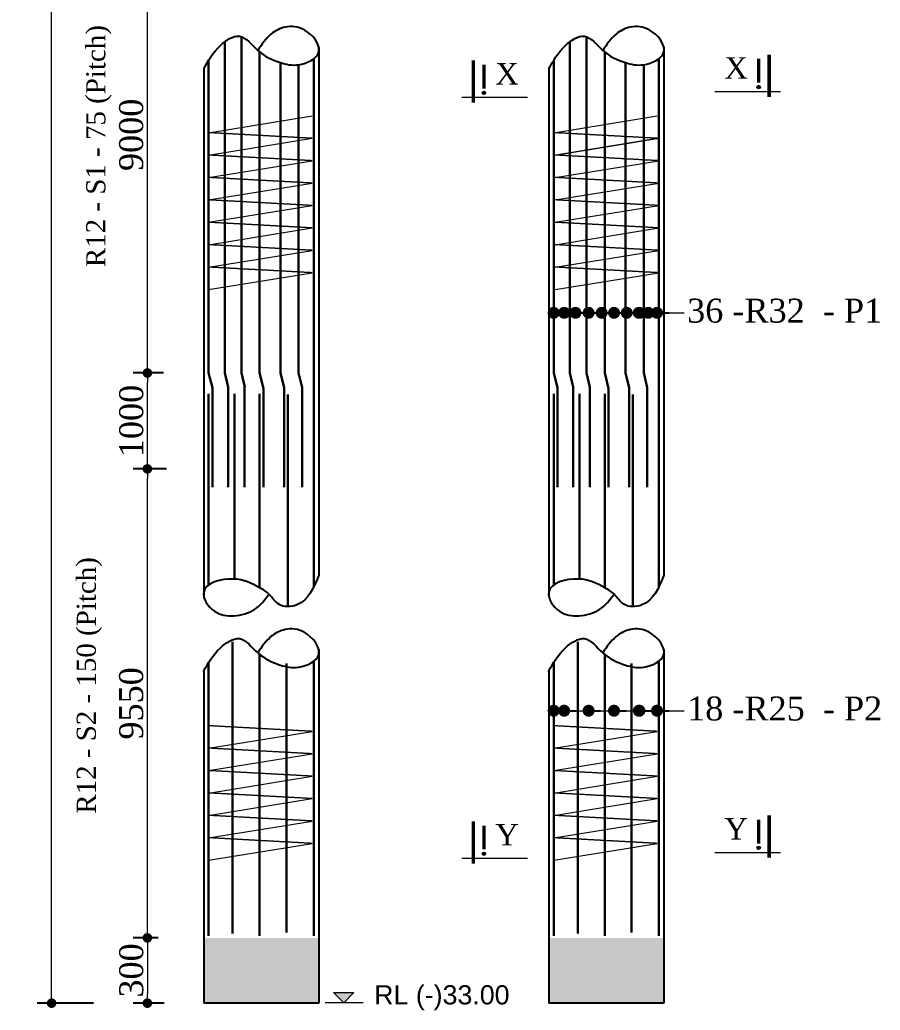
# Model space of a CAD drawing. Header units: millimetres. Extents: x -684453 to 35267, y -286696 to 273430.
# Drawn here: x -304755 to -295779, y 213994 to 224330 of the extents above; entities that cross this region are included whole.
import ezdxf

# ---------------------------------------------------------------- set-up
doc = ezdxf.new("R2010")
doc.units = ezdxf.units.MM
doc.header["$PDMODE"] = 2
doc.linetypes.add('DASHEDX2', pattern=[38.1, 25.4, -12.7])
doc.layers.get('Defpoints').update_dxf_attribs({"lineweight": 13})
for name, color, linetype, lineweight in [('Binder', 136, 'Continuous', 15), ('dim', 4, 'Continuous', 25), ('Dimision', 4, 'Continuous', 9), ('hatch', 65, 'Continuous', 9), ('Pire Line', 11, 'Continuous', 25), ('Reinf.', 12, 'Continuous', 30), ('Text', 7, 'Continuous', 15)]:
    doc.layers.add(name, color=color, linetype=linetype, lineweight=lineweight)
doc.styles.add('ROMANS', font='arial.ttf', dxfattribs={"height": 200})
doc.styles.get("Standard").update_dxf_attribs({"font": 'times.ttf'})
doc.dimstyles.new('ISO-25', dxfattribs={"dimtxt": 175, "dimasz": 100, "dimexe": 65, "dimexo": 115.625, "dimgap": 40, "dimtad": 1, "dimtoh": 1, "dimdec": 0, "dimtxsty": 'Standard', "dimblk": 'DOT', "dimcen": 300, "dimclrd": 256, "dimclre": 256, "dimclrt": 256, "dimadec": 0, "dimazin": 0, "dimtfac": 1, "dimtdec": 0, "dimtix": 1, "dimtmove": 0, "dimatfit": 3, "dimldrblk": 'DOT', "dimfxl": 75, "dimlwd": -1, "dimarcsym": 0})

# ---------------------------------------------------------------- blocks, each defined once
blk = doc.blocks.new('_Dot')
at = {"color": 0, "linetype": 'ByBlock', "lineweight": -2}
blk.add_line((-0.5, 0), (-1, 0), dxfattribs=at)
at = {"color": 0, "linetype": 'ByBlock', "const_width": 0.5}
blk.add_lwpolyline([(-0.25, 0, 1), (0.25, 0, 1)], format="xyb", close=True, dxfattribs=at)
blk = doc.blocks.new('*D240')
at = {"layer": 'Defpoints', "color": 0, "ltscale": 3, "transparency": 16777216}
for p in [(-303424, 220644), (-303141, 220644), (-303111, 219643)]:
    blk.add_point(p, dxfattribs=at)
at = {"layer": 'Dimision', "color": 1, "lineweight": -2, "ltscale": 3, "transparency": 16777216}
for p, q in [((-303257, 220644), (-303574, 220644)), ((-303226, 219643), (-303574, 219643))]:
    blk.add_line(p, q, dxfattribs=at)
at = {"layer": 'Dimision', "ltscale": 3, "transparency": 16777216}
blk.add_line((-303424, 219743), (-303424, 220544), dxfattribs=at)
at = {"layer": 'Dimision', "ltscale": 3, "transparency": 16777216, "xscale": 100, "yscale": 100, "zscale": 100}
for p, rotation in [((-303424, 220644), 90), ((-303424, 219643), 270)]:
    blk.add_blockref('_Dot', p, dxfattribs=dict(at, rotation=rotation))
at = {"layer": 'Dimision', "ltscale": 3, "transparency": 16777216, "insert": (-303591, 220143), "char_height": 250, "attachment_point": 5, "rotation": 90}
blk.add_mtext('1000', dxfattribs=at)
blk = doc.blocks.new('*D228')
at = {"layer": 'Defpoints', "color": 0, "ltscale": 3, "transparency": 16777216}
for p in [(-303424, 219643), (-303111, 219643), (-303195, 214749)]:
    blk.add_point(p, dxfattribs=at)
at = {"layer": 'Dimision', "color": 1, "lineweight": -2, "ltscale": 3, "transparency": 16777216}
for p, q in [((-303226, 219643), (-303574, 219643)), ((-303310, 214749), (-303574, 214749))]:
    blk.add_line(p, q, dxfattribs=at)
at = {"layer": 'Dimision', "ltscale": 3, "transparency": 16777216}
blk.add_line((-303424, 214849), (-303424, 219543), dxfattribs=at)
at = {"layer": 'Dimision', "ltscale": 3, "transparency": 16777216, "xscale": 100, "yscale": 100, "zscale": 100}
for p, rotation in [((-303424, 219643), 90), ((-303424, 214749), 270)]:
    blk.add_blockref('_Dot', p, dxfattribs=dict(at, rotation=rotation))
at = {"layer": 'Dimision', "ltscale": 3, "transparency": 16777216, "insert": (-303592, 217196), "char_height": 250, "attachment_point": 5, "rotation": 90}
blk.add_mtext('9550', dxfattribs=at)
blk = doc.blocks.new('*D229')
at = {"layer": 'Defpoints', "color": 0, "ltscale": 3, "transparency": 16777216}
for p in [(-303424, 225615), (-303123, 225615), (-303141, 220644)]:
    blk.add_point(p, dxfattribs=at)
at = {"layer": 'Dimision', "color": 1, "lineweight": -2, "ltscale": 3, "transparency": 16777216}
for p, q in [((-303238, 225615), (-303574, 225615)), ((-303257, 220644), (-303574, 220644))]:
    blk.add_line(p, q, dxfattribs=at)
at = {"layer": 'Dimision', "ltscale": 3, "transparency": 16777216}
blk.add_line((-303424, 220744), (-303424, 225515), dxfattribs=at)
at = {"layer": 'Dimision', "ltscale": 3, "transparency": 16777216, "xscale": 100, "yscale": 100, "zscale": 100}
for p, rotation in [((-303424, 225615), 90), ((-303424, 220644), 270)]:
    blk.add_blockref('_Dot', p, dxfattribs=dict(at, rotation=rotation))
at = {"layer": 'Dimision', "ltscale": 3, "transparency": 16777216, "insert": (-303592, 223129), "char_height": 250, "attachment_point": 5, "rotation": 90}
blk.add_mtext('9000', dxfattribs=at)
blk = doc.blocks.new('*D232')
at = {"layer": 'Defpoints', "color": 0, "ltscale": 3, "transparency": 16777216}
for p in [(-303195, 214749), (-303424, 214068), (-303134, 214068)]:
    blk.add_point(p, dxfattribs=at)
at = {"layer": 'Dimision', "color": 1, "lineweight": -2, "ltscale": 3, "transparency": 16777216}
for p, q in [((-303310, 214749), (-303574, 214749)), ((-303250, 214068), (-303574, 214068))]:
    blk.add_line(p, q, dxfattribs=at)
at = {"layer": 'Dimision', "ltscale": 3, "transparency": 16777216}
blk.add_line((-303424, 214649), (-303424, 214168), dxfattribs=at)
at = {"layer": 'Dimision', "ltscale": 3, "transparency": 16777216, "xscale": 100, "yscale": 100, "zscale": 100}
for p, rotation in [((-303424, 214749), 90), ((-303424, 214068), 270)]:
    blk.add_blockref('_Dot', p, dxfattribs=dict(at, rotation=rotation))
at = {"layer": 'Dimision', "ltscale": 3, "transparency": 16777216, "insert": (-303591, 214409), "char_height": 250, "attachment_point": 5, "rotation": 90}
blk.add_mtext('300', dxfattribs=at)
blk = doc.blocks.new('*D233')
at = {"layer": 'Defpoints', "color": 0, "ltscale": 3, "transparency": 16777216}
for p in [(-304423, 238369), (-304036, 238369), (-303869, 214068)]:
    blk.add_point(p, dxfattribs=at)
at = {"layer": 'Dimision', "color": 1, "lineweight": -2, "ltscale": 3, "transparency": 16777216}
for p, q in [((-304152, 238369), (-304573, 238369)), ((-303985, 214068), (-304573, 214068))]:
    blk.add_line(p, q, dxfattribs=at)
at = {"layer": 'Dimision', "ltscale": 3, "transparency": 16777216}
blk.add_line((-304423, 214168), (-304423, 238269), dxfattribs=at)
at = {"layer": 'Dimision', "ltscale": 3, "transparency": 16777216, "xscale": 100, "yscale": 100, "zscale": 100}
for p, rotation in [((-304423, 238369), 90), ((-304423, 214068), 270)]:
    blk.add_blockref('_Dot', p, dxfattribs=dict(at, rotation=rotation))
at = {"layer": 'Dimision', "ltscale": 3, "transparency": 16777216, "insert": (-304591, 226219), "char_height": 250, "attachment_point": 5, "rotation": 90}
blk.add_mtext('39850', dxfattribs=at)

msp = doc.modelspace()

# ---------------------------------------------------------------- hatches: boundary and pattern name
at = {"layer": 'Dimision', "ltscale": 5}
msp.add_hatch(color=256, dxfattribs=at).paths.add_polyline_path([(-301480.7, 214177.3), (-301268.6, 214177.3), (-301374.7, 214071.3)])
at = {"layer": 'hatch', "ltscale": 30}
h = msp.add_hatch(dxfattribs=at)
h.set_pattern_fill('AR-CONC', color=256, style=0)
h.set_pattern_definition([(50, (0, 120732.25), (182.18467, -15.939086), [19.05, -209.55]), (355, (0, 120732.25), (-35.24283, 191.05664), [15.24, -167.64]), (100.451, (15.18, 120730.92), (146.9425, 175.11669), [16.19, -178.09]), (46.1842, (0, 120783.05), (271.07904, -42.04233), [28.575, -314.325]), (96.6356, (22.6, 120779.55), (237.40423, 247.42556), [24.285, -267.135]), (351.184, (0, 120783.05), (237.4046, 247.42512), [22.86, -251.46]), (21, (25.4, 120770.35), (151.61488, -102.26552), [19.05, -209.55]), (326, (25.4, 120770.35), (61.80203, 184.18797), [15.24, -167.64]), (71.4514, (38.03, 120761.83), (213.41649, 81.92286), [16.19, -178.09]), (37.5, (0, 120732.25), (3.088603, 84.555039), [0, -165.608, 0, -170.18, 0, -168.275]), (7.5, (0, 120732.25), (66.819663, 100.180575), [0, -97.028, 0, -161.798, 0, -64.135]), (327.5, (-56.64, 120732.25), (135.590595, -5.728744), [0, -63.5, 0, -198.12, 0, -262.89]), (317.5, (-82.04, 120732.25), (148.12918, 25.42649), [0, -82.55, 0, -131.572, 0, -186.69])])
h.paths.add_polyline_path([(-298036.7, 214748.9), (-299236.7, 214748.9), (-299236.7, 214068.2), (-298036.7, 214068.2)])
h.paths.add_polyline_path([(-301636.7, 214748.9), (-302836.7, 214748.9), (-302836.7, 214068.2), (-301636.7, 214068.2)])
at = {"layer": 'Text'}
for points in [[(-299913.1, 223584.6, 1), (-299913.1, 223548.7, 1)], [(-297047, 223646, -1), (-297047, 223610.1, -1)], [(-297047, 215706, -1), (-297047, 215670.1, -1)], [(-299913.1, 215644.6, 1), (-299913.1, 215608.7, 1)]]:
    msp.add_hatch(color=256, dxfattribs=at).paths.add_polyline_path(points)

# ---------------------------------------------------------------- linework, layer by layer
at = {"layer": 'Binder', "ltscale": 5}
for p, q in [((-302785.1, 223151.5), (-301706.3, 223326.6)), ((-299185.1, 223151.5), (-298106.3, 223326.6)), ((-302785.1, 222917.7), (-301706.3, 223092.8)), ((-299185.1, 222917.7), (-298106.3, 223092.8)), ((-299168, 222917.7), (-298089.2, 223092.8)), ((-302785.1, 222683.8), (-301706.3, 222859)), ((-299168, 222683.8), (-298089.2, 222859)), ((-302785.1, 222450), (-301706.3, 222625.2)), ((-299168, 222450), (-298089.2, 222625.2)), ((-302785.1, 222216.2), (-301706.3, 222391.4)), ((-299168, 222216.2), (-298089.2, 222391.4)), ((-302785.1, 221982.4), (-301706.3, 222157.6)), ((-299168, 221982.4), (-298089.2, 222157.6)), ((-302785.1, 221748.6), (-301706.3, 221923.8)), ((-299168, 221748.6), (-298089.2, 221923.8)), ((-302785.1, 221514.8), (-301706.3, 221689.9)), ((-299168, 221514.8), (-298089.2, 221689.9)), ((-302785.1, 216728.6), (-301706.3, 216903.7)), ((-299185.1, 216728.6), (-298106.3, 216903.7)), ((-302785.1, 216494.7), (-301706.3, 216669.9)), ((-299185.1, 216494.7), (-298106.3, 216669.9)), ((-302785.1, 216260.9), (-301706.3, 216436.1)), ((-299185.1, 216260.9), (-298106.3, 216436.1)), ((-302785.1, 216027.1), (-301706.3, 216202.3)), ((-299185.1, 216027.1), (-298106.3, 216202.3)), ((-302785.1, 215793.3), (-301706.3, 215968.5)), ((-299185.1, 215793.3), (-298106.3, 215968.5)), ((-302785.1, 215559.5), (-301706.3, 215734.7)), ((-299185.1, 215559.5), (-298106.3, 215734.7))]:
    msp.add_line(p, q, dxfattribs=at)
at = {"layer": 'Binder', "linetype": 'DASHEDX2', "ltscale": 0.007}
for p, q in [((-301706.3, 223092.8), (-302785.1, 223151.5)), ((-298106.3, 223092.8), (-299185.1, 223151.5)), ((-301706.3, 222859), (-302785.1, 222917.7)), ((-298089.2, 222859), (-299168, 222917.7)), ((-301706.3, 222625.2), (-302785.1, 222683.8)), ((-298089.2, 222625.2), (-299168, 222683.8)), ((-301706.3, 222391.4), (-302785.1, 222450)), ((-298089.2, 222391.4), (-299168, 222450)), ((-301706.3, 222157.6), (-302785.1, 222216.2)), ((-298089.2, 222157.6), (-299168, 222216.2)), ((-301706.3, 221923.8), (-302785.1, 221982.4)), ((-298089.2, 221923.8), (-299168, 221982.4)), ((-301706.3, 221689.9), (-302785.1, 221748.6)), ((-298089.2, 221689.9), (-299168, 221748.6)), ((-301706.3, 216903.7), (-302785.1, 216962.4)), ((-298106.3, 216903.7), (-299185.1, 216962.4)), ((-301706.3, 216669.9), (-302785.1, 216728.6)), ((-298106.3, 216669.9), (-299185.1, 216728.6)), ((-301706.3, 216436.1), (-302785.1, 216494.7)), ((-298106.3, 216436.1), (-299185.1, 216494.7)), ((-301706.3, 216202.3), (-302785.1, 216260.9)), ((-298106.3, 216202.3), (-299185.1, 216260.9)), ((-301706.3, 215968.5), (-302785.1, 216027.1)), ((-298106.3, 215968.5), (-299185.1, 216027.1)), ((-301706.3, 215734.7), (-302785.1, 215793.3)), ((-298106.3, 215734.7), (-299185.1, 215793.3))]:
    msp.add_line(p, q, dxfattribs=at)
at = {"layer": 'dim', "ltscale": 30}
for points in [[(-302836.8, 223816.7), (-302662.3, 224061.5), (-302464.7, 224158.1), (-302272.4, 224010), (-302036.9, 223882.9), (-301846.2, 223860.8), (-301636.7, 223993.7), (-301789, 224224.5), (-301984.9, 224253.1), (-302134.6, 224179.2), (-302272.4, 224010)], [(-299236.8, 223816.7), (-299062.3, 224061.5), (-298864.7, 224158.1), (-298672.4, 224010), (-298436.9, 223882.9), (-298246.2, 223860.8), (-298036.7, 223993.7), (-298189, 224224.5), (-298384.9, 224253.1), (-298534.6, 224179.2), (-298672.4, 224010)], [(-301636.7, 218532.7), (-301864.3, 218222.8), (-302054.2, 218230.3), (-302155.3, 218336.3), (-302252.7, 218402.2), (-302526.9, 218493.9), (-302836.7, 218356.6), (-302724.5, 218157.9), (-302521.7, 218110.1), (-302302.6, 218178.8), (-302155.3, 218336.3)], [(-298036.7, 218532.7), (-298264.3, 218222.8), (-298454.2, 218230.3), (-298555.3, 218336.3), (-298652.7, 218402.2), (-298926.9, 218493.9), (-299236.7, 218356.6), (-299124.5, 218157.9), (-298921.7, 218110.1), (-298702.6, 218178.8), (-298555.3, 218336.3)], [(-302838.7, 217530.2), (-302662.3, 217775), (-302464.7, 217871.6), (-302272.4, 217723.5), (-302036.9, 217596.4), (-301846.2, 217574.3), (-301636.7, 217707.2), (-301789, 217938), (-301984.9, 217966.6), (-302134.6, 217892.7), (-302272.4, 217723.5)], [(-299238.7, 217530.2), (-299062.3, 217775), (-298864.7, 217871.6), (-298672.4, 217723.5), (-298436.9, 217596.4), (-298246.2, 217574.3), (-298036.7, 217707.2), (-298189, 217938), (-298384.9, 217966.6), (-298534.6, 217892.7), (-298672.4, 217723.5)]]:
    msp.add_spline(points, degree=3, dxfattribs=at)
at = {"layer": 'Dimision', "ltscale": 5}
for p, q in [((-301841.7, 224201.2), (-301841.7, 224201.2)), ((-301841.7, 224201.2), (-301841.7, 224201.2)), ((-297822.7, 221271.9), (-297822.7, 221271.9)), ((-297822.7, 221271.9), (-297822.7, 221271.9)), ((-301841.7, 217914.7), (-301841.7, 217914.7)), ((-301841.7, 217914.7), (-301841.7, 217914.7)), ((-301171.5, 214071.3), (-301568.3, 214071.3))]:
    msp.add_line(p, q, dxfattribs=at)
msp.add_lwpolyline([(-301480.7, 214177.3), (-301268.6, 214177.3), (-301374.7, 214071.3)], close=True, dxfattribs=at)
at = {"layer": 'Pire Line', "ltscale": 3}
for p, q in [((-301636.7, 224046), (-301636.7, 218532.7)), ((-298036.7, 224046), (-298036.7, 222948.8)), ((-298036.7, 224046), (-298036.7, 218532.7)), ((-302836.7, 223816.9), (-302836.7, 218320.8)), ((-299236.7, 223816.9), (-299236.7, 222916.6)), ((-299236.7, 223816.9), (-299236.7, 218320.8)), ((-301636.7, 217759.5), (-301636.7, 214068.2)), ((-298036.7, 217759.5), (-298036.7, 214068.2)), ((-302836.7, 217533.8), (-302836.7, 214068.2)), ((-299236.7, 217533.8), (-299236.7, 214068.2)), ((-301636.7, 214068.2), (-302836.7, 214068.2)), ((-298036.7, 214068.2), (-299236.7, 214068.2))]:
    msp.add_line(p, q, dxfattribs=at)
at = {"layer": 'Reinf.', "ltscale": 5}
for p, q in [((-302616.8, 220646.3), (-302616.8, 224100.4)), ((-302443.8, 220646.3), (-302443.8, 224153.3)), ((-299016.8, 220646.3), (-299016.8, 224100.4)), ((-298843.8, 220646.3), (-298843.8, 224153.3)), ((-302253, 220646.3), (-302253, 223993.4)), ((-298653, 220646.3), (-298653, 223993.4)), ((-302036.9, 220646.3), (-302036.9, 223882.9)), ((-298436.9, 220646.3), (-298436.9, 223882.9)), ((-302785.1, 220646.3), (-302746.3, 220487.7)), ((-302616.8, 220646.3), (-302580.5, 220494.3)), ((-302443.8, 220646.3), (-302407.5, 220494.3)), ((-302253, 220646.3), (-302212.2, 220482.5)), ((-302036.9, 220646.3), (-301998.7, 220489.5)), ((-301846.2, 220646.3), (-301809.3, 220492.8)), ((-299185.1, 220646.3), (-299146.3, 220487.7)), ((-299016.8, 220646.3), (-298980.5, 220494.3)), ((-298843.8, 220646.3), (-298807.5, 220494.3)), ((-298653, 220646.3), (-298612.2, 220482.5)), ((-298436.9, 220646.3), (-298398.7, 220489.5)), ((-298246.2, 220646.3), (-298209.3, 220492.8)), ((-302746.3, 219454), (-302746.3, 220487.7)), ((-302580.5, 219454), (-302580.5, 220494.3)), ((-302409.5, 219454), (-302409.5, 220499.4)), ((-302212.2, 219454), (-302212.2, 220482.5)), ((-301998.7, 219454), (-301998.7, 220489.5)), ((-301809.3, 219454), (-301809.3, 220492.8)), ((-299146.3, 219454), (-299146.3, 220487.7)), ((-298980.5, 219454), (-298980.5, 220494.3)), ((-298809.5, 219454), (-298809.5, 220499.4)), ((-298612.2, 219454), (-298612.2, 220482.5)), ((-298398.7, 219454), (-298398.7, 220489.5)), ((-298209.3, 219454), (-298209.3, 220492.8)), ((-302514.8, 218489.4), (-302514.8, 220425.7)), ((-302253, 218402.3), (-302253, 220425.7)), ((-298914.8, 218489.4), (-298914.8, 220425.7)), ((-298653, 218402.3), (-298653, 220425.7)), ((-302534.8, 214793.9), (-302534.8, 217839)), ((-298934.8, 214793.9), (-298934.8, 217839)), ((-302253, 214768.7), (-302253, 217706.9)), ((-298653, 214768.7), (-298653, 217706.9))]:
    msp.add_line(p, q, dxfattribs=at)
for points in [[(-302785.1, 220646.3), (-302785.1, 223906.1)], [(-301689.2, 218410.1), (-301689.2, 223922.7)], [(-299185.1, 220646.3), (-299185.1, 223906.1)], [(-298089.2, 218410.1), (-298089.2, 223922.7)], [(-301846.2, 220646.3), (-301846.2, 223860.8)], [(-298246.2, 220646.3), (-298246.2, 223860.8)], [(-302785.1, 218430.5), (-302785.1, 220425.7)], [(-301957.6, 218222.7), (-301957.6, 220417.8)], [(-299185.1, 218430.5), (-299185.1, 220425.7)], [(-298357.6, 218222.7), (-298357.6, 220417.8)], [(-302785.1, 214768.7), (-302785.1, 217621.4)], [(-301972.4, 214806.5), (-301972.4, 217612.1)], [(-301689.2, 214768.7), (-301689.2, 217636.2)], [(-299185.1, 214768.7), (-299185.1, 217621.4)], [(-298372.4, 214806.5), (-298372.4, 217612.1)], [(-298089.2, 214768.7), (-298089.2, 217636.2)]]:
    msp.add_lwpolyline(points, dxfattribs=at)
at = {"layer": 'Text'}
for p, q in [((-297502.3, 223579.9), (-296818.2, 223579.9)), ((-299457.8, 223518.5), (-300141.9, 223518.5)), ((-297502.3, 215639.9), (-296818.2, 215639.9)), ((-299457.8, 215578.5), (-300141.9, 215578.5))]:
    msp.add_line(p, q, dxfattribs=at)
at = {"layer": 'Text', "const_width": 35.9}
for points in [[(-296936.8, 223525), (-296936.8, 223967.4)], [(-300023.3, 223463.7), (-300023.3, 223906)], [(-299913.1, 223612.2), (-299913.1, 223861.7)], [(-297047, 223673.5), (-297047, 223923.1)], [(-296936.8, 215585), (-296936.8, 216027.4)], [(-300023.3, 215523.6), (-300023.3, 215966)], [(-299913.1, 215672.2), (-299913.1, 215921.7)], [(-297047, 215733.5), (-297047, 215983)]]:
    msp.add_lwpolyline(points, dxfattribs=at)
at = {"layer": 'Text'}
for centre in [(-299913.1, 223566.7), (-297047, 223628), (-297047, 215688), (-299913.1, 215626.7)]:
    msp.add_circle(centre, 17.9, dxfattribs=at)

# ---------------------------------------------------------------- texts
at = {"layer": 'Dimision', "ltscale": 3, "char_height": 200, "attachment_point": 5, "rotation": 90}
for s, insert in [('R12 - S1 - 75 (Pitch)', (-303930.2, 223011.8)), ('R12 - S2 - 150 (Pitch)', (-304029.1, 217383.6))]:
    msp.add_mtext(s, dxfattribs=dict(at, insert=insert))
at = {"layer": 'Text'}
for s, height, p in [('X', 224.2, (-299794.1, 223653.4)), ('X', 224.2, (-297404, 223714.8)), ('36 -R32  - P1', 250, (-297792.8, 221169.9)), ('18 -R25  - P2', 250, (-297792.8, 217017.5)), ('Y', 224.2, (-299794.1, 215713.4)), ('Y', 224.2, (-297404, 215774.7))]:
    msp.add_text(s, height=height, dxfattribs=at).set_placement(p)
at = {"layer": 'Text', "style": 'ROMANS'}
msp.add_text('RL (-)33.00', height=200, dxfattribs=at).set_placement((-301058.2, 214054.6))

# ---------------------------------------------------------------- dimensions: what is measured, and where the dimension line sits
at = {"layer": 'Dimision', "ltscale": 3}
for base, p1, p2, text, picture, middle in [((-304423.4, 238369.1), (-303869.2, 214068.2), (-304036, 238369.1), '39850', '*D233', (-304591, 226218.7)), ((-303424, 225615.2), (-303141.5, 220643.5), (-303122.5, 225615.2), '9000', '*D229', (-303591.5, 223129.4)), ((-303424, 219643.3), (-303194.9, 214748.9), (-303110.7, 219643.3), '9550', '*D228', (-303591.5, 217196.1)), ((-303424, 214068.2), (-303194.9, 214748.9), (-303134.4, 214068.2), '300', '*D232', (-303591.2, 214408.6))]:
    dim = msp.add_linear_dim(base=base, p1=p1, p2=p2, angle=90, text=text, dimstyle='ISO-25', override={"dimtxt": 250, "dimexe": 150, "dimclre": 1}, dxfattribs=at)
    dim.commit()
    dim.dimension.update_dxf_attribs({"geometry": picture, "text_midpoint": middle})
dim = msp.add_linear_dim(base=(-303424, 220643.5), p1=(-303110.7, 219643.3), p2=(-303141.5, 220643.5), angle=90, dimstyle='ISO-25', override={"dimtxt": 250, "dimexe": 150, "dimclre": 1}, dxfattribs=at)
dim.commit()
dim.dimension.update_dxf_attribs({"geometry": '*D240', "text_midpoint": (-303591.2, 220143.4)})

# ---------------------------------------------------------------- leaders
at = {"layer": 'Dimision', "ltscale": 5}
for points in [[(-299185.1, 221271.9), (-298323.1, 221271.9)], [(-299075.5, 221271.9), (-298213.5, 221271.9)], [(-298957.8, 221271.9), (-298095.8, 221271.9)], [(-298820.5, 221271.9), (-297958.5, 221271.9)], [(-298684.7, 221271.9), (-297822.7, 221271.9)], [(-298555.5, 221271.9), (-297822.7, 221271.9)], [(-298423, 221271.9), (-297822.7, 221271.9)], [(-298297, 221271.9), (-297822.7, 221271.9)], [(-298290.9, 221271.9), (-297822.7, 221271.9)], [(-298290.9, 221271.9), (-297822.7, 221271.9)], [(-298198.9, 221271.9), (-297822.7, 221271.9)], [(-298198.9, 221271.9), (-297822.7, 221271.9)], [(-298106.9, 221271.9), (-297822.7, 221271.9)], [(-299185.1, 217119.5), (-298323.1, 217119.5)], [(-299075.5, 217119.5), (-298213.5, 217119.5)], [(-298820.5, 217119.5), (-297958.5, 217119.5)], [(-298555.5, 217119.5), (-297822.7, 217119.5)], [(-298297, 217119.5), (-297822.7, 217119.5)], [(-298290.9, 217119.5), (-297822.7, 217119.5)], [(-298290.9, 217119.5), (-297822.7, 217119.5)], [(-298106.9, 217119.5), (-297822.7, 217119.5)]]:
    msp.add_leader(points, dimstyle='ISO-25', override={"dimasz": 125, "dimtad": 0}, dxfattribs=at)

doc.saveas('drawing.dxf')
